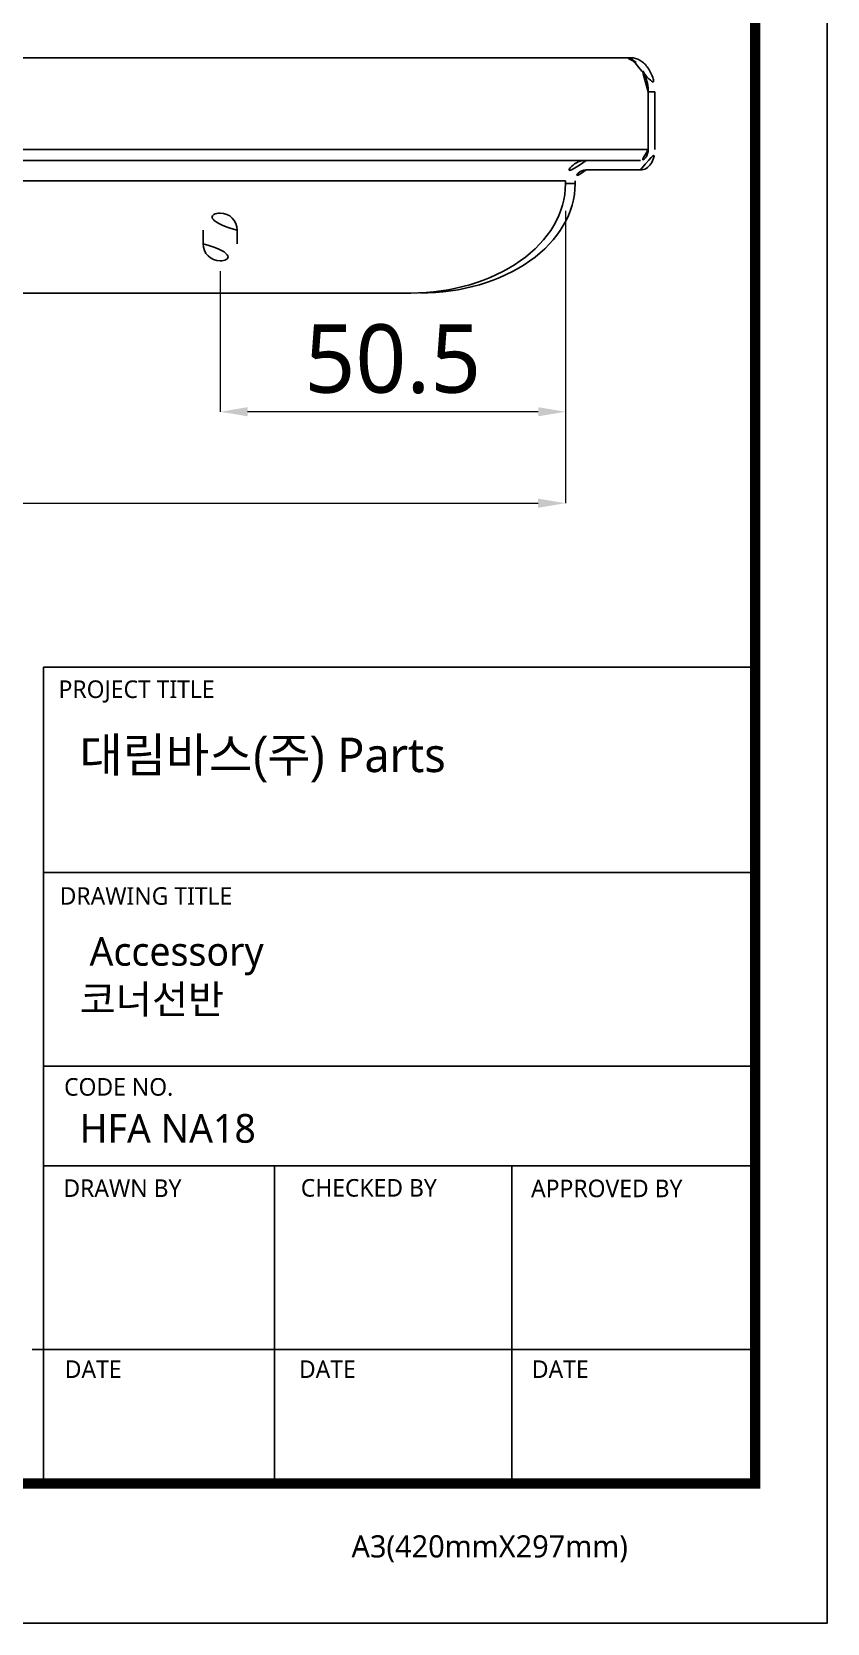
# Model space of a CAD drawing. Extents: x 16296681342 to 16296681993, y -37409617900 to -37409617423.
# Drawn here: x 16296681877.2 to 16296681993.4, y -37409617900.2 to -37409617667.4 of the extents above; entities that cross this region are included whole.
import ezdxf

# ---------------------------------------------------------------- set-up
doc = ezdxf.new("R2010")
doc.units = 0
doc.header["$LTSCALE"] = 10
doc.header["$MEASUREMENT"] = 0
doc.header["$PDMODE"] = 3
doc.header["$PDSIZE"] = -10
doc.layers.get('0').update_dxf_attribs({"linetype": 'CONTINUOUS'})
doc.layers.get('DEFPOINTS').update_dxf_attribs({"linetype": 'CONTINUOUS'})
doc.layers.add('BODY', color=7, linetype='CONTINUOUS')
doc.layers.add('BSA-002\\M+5C8FD\\M+5BDC7\\M+5B0E5_DXF_CONTINUOUS_LINE', color=7, linetype='CONTINUOUS')
doc.styles.add('Daelim Dimension', font='NanumGothic.ttf')
doc.dimstyles.new('DEFAULT', dxfattribs={"dimscale": 2, "dimtxt": 2, "dimasz": 2, "dimexe": 0, "dimexo": 2, "dimgap": 1, "dimtad": 1, "dimdec": 1, "dimzin": 9, "dimdsep": 46, "dimtxsty": 'Daelim Dimension', "dimcen": 0.5, "dimclrd": 252, "dimclre": 252, "dimclrt": 3, "dimadec": 1, "dimazin": 0, "dimtfac": 1, "dimtdec": 1, "dimtix": 1, "dimtmove": 0, "dimatfit": 3, "dimfxl": 0, "dimtolj": 1, "dimtzin": 1, "dimlwd": 9, "dimlwe": 9, "dimarcsym": 0})

# ---------------------------------------------------------------- blocks, each defined once
blk = doc.blocks.new('*D84')
at = {"layer": 'BODY', "color": 5, "lineweight": 9, "ltscale": 0.7}
for p, q in [((16296681748.00341, -37409617693.634506), (16296681748.00341, -37409617736.369919)), ((16296681955.185699, -37409617693.634506), (16296681955.185699, -37409617736.369919)), ((16296681752.00341, -37409617736.369919), (16296681951.185699, -37409617736.369919))]:
    blk.add_line(p, q, dxfattribs=at)
at = {"layer": 'BODY', "color": 5, "ltscale": 0.7}
for points in [[(16296681752.00341, -37409617735.703247), (16296681752.00341, -37409617737.036583), (16296681748.00341, -37409617736.369919)], [(16296681951.185699, -37409617735.703247), (16296681951.185699, -37409617737.036583), (16296681955.185699, -37409617736.369919)]]:
    blk.add_solid(points, dxfattribs=at)
at = {"layer": 'DEFPOINTS', "color": 0, "ltscale": 0.7}
for p in [(16296681748.00341, -37409617689.634506), (16296681955.185699, -37409617689.634506), (16296681955.185699, -37409617736.369919)]:
    blk.add_point(p, dxfattribs=at)
at = {"layer": 'BODY', "color": 7, "lineweight": 5, "ltscale": 0.7, "insert": (16296681851.594561, -37409617728.668907), "char_height": 10, "attachment_point": 5, "style": 'Daelim Dimension'}
blk.add_mtext('\\A1;207.2', dxfattribs=at)
blk = doc.blocks.new('*D85')
at = {"layer": 'BODY', "color": 5, "lineweight": 9, "ltscale": 0.7}
for p, q in [((16296681955.19, -37409617693.63), (16296681955.19, -37409617723)), ((16296681904.69, -37409617702.43), (16296681904.69, -37409617723)), ((16296681951.19, -37409617723), (16296681908.69, -37409617723))]:
    blk.add_line(p, q, dxfattribs=at)
at = {"layer": 'BODY', "color": 5, "ltscale": 0.7}
for points in [[(16296681908.69, -37409617722.33), (16296681908.69, -37409617723.66), (16296681904.69, -37409617723)], [(16296681951.19, -37409617722.33), (16296681951.19, -37409617723.66), (16296681955.19, -37409617723)]]:
    blk.add_solid(points, dxfattribs=at)
at = {"layer": 'DEFPOINTS', "color": 0, "ltscale": 0.7}
for p in [(16296681955.19, -37409617689.63), (16296681904.69, -37409617698.43), (16296681904.69, -37409617723)]:
    blk.add_point(p, dxfattribs=at)
at = {"layer": 'BODY', "color": 7, "lineweight": 5, "ltscale": 0.7, "insert": (16296681929.94, -37409617715.31), "char_height": 10, "attachment_point": 5, "style": 'Daelim Dimension'}
blk.add_mtext('\\A1;50.5', dxfattribs=at)

msp = doc.modelspace()

# ---------------------------------------------------------------- linework, layer by layer
at = {"color": 5, "ltscale": 40}
for p, q in [((16296681982.90773, -37409617760.324738), (16296681878.864639, -37409617760.324738)), ((16296681982.90773, -37409617790.397743), (16296681878.864639, -37409617790.397743)), ((16296681982.90773, -37409617790.397743), (16296681878.864639, -37409617790.397743)), ((16296681982.90773, -37409617818.687431), (16296681878.864639, -37409617818.687431)), ((16296681982.90773, -37409617818.687431), (16296681878.864639, -37409617818.687431)), ((16296681982.90773, -37409617833.278084), (16296681878.864639, -37409617833.278084)), ((16296681982.90773, -37409617833.278084), (16296681878.864639, -37409617833.278084)), ((16296681912.658739, -37409617833.278084), (16296681912.658739, -37409617879.725067)), ((16296681947.34128, -37409617833.278084), (16296681947.34128, -37409617879.725067)), ((16296681982.90773, -37409617860.108727), (16296681877.220091, -37409617860.108727)), ((16296681982.90773, -37409617860.108727), (16296681879.67524, -37409617860.108727)), ((16296681982.90773, -37409617879.725067), (16296681893.742519, -37409617879.725067))]:
    msp.add_line(p, q, dxfattribs=at)
at = {"color": 5, "ltscale": 0.5}
msp.add_line((16296681878.864639, -37409617760.324738), (16296681878.864639, -37409617880.354408), dxfattribs=at)
at = {"ltscale": 0.5}
msp.add_lwpolyline([(16296681342.439421, -37409617900.150017), (16296681993.439421, -37409617900.150017), (16296681993.439421, -37409617423.150017), (16296681342.439421, -37409617423.150017)], close=True, dxfattribs=at)
at = {"color": 5, "linetype": 'ByBlock', "lineweight": 200, "const_width": 1.5}
msp.add_lwpolyline([(16296681352.907619, -37409617879.725304), (16296681982.907619, -37409617879.725304), (16296681982.907619, -37409617434.225304), (16296681352.907619, -37409617434.225304)], close=True, dxfattribs=at)
at = {"layer": 'BSA-002\\M+5C8FD\\M+5BDC7\\M+5B0E5_DXF_CONTINUOUS_LINE', "color": 7, "linetype": 'Continuous'}
for p, q in [((16296681726.86092, -37409617671.234512), (16296681964.73164, -37409617671.234512)), ((16296681967.277229, -37409617684.634506), (16296681967.277229, -37409617676.234512)), ((16296681968.267179, -37409617684.634506), (16296681968.267179, -37409617676.234512)), ((16296681714.23386, -37409617686.234512), (16296681966.145861, -37409617686.234512)), ((16296681958.185699, -37409617687.634506), (16296681966.145861, -37409617687.634506)), ((16296681955.185699, -37409617689.634506), (16296681955.185699, -37409617689.234512)), ((16296681956.585699, -37409617689.234512), (16296681956.585699, -37409617689.634506)), ((16296681902.185699, -37409617696.434509), (16296681902.185699, -37409617698.434509)), ((16296681907.185699, -37409617698.434509), (16296681907.185699, -37409617696.434509)), ((16296681932.558281, -37409617705.634506), (16296681770.630831, -37409617705.634506))]:
    msp.add_line(p, q, dxfattribs=at)
at = {"layer": 'BSA-002\\M+5C8FD\\M+5BDC7\\M+5B0E5_DXF_CONTINUOUS_LINE', "color": 9, "linetype": 'Continuous'}
for p, q in [((16296681967.277229, -37409617676.234512), (16296681968.267179, -37409617676.234512)), ((16296681723.32539, -37409617684.634506), (16296681967.277229, -37409617684.634506)), ((16296681748.00341, -37409617689.234512), (16296681955.185699, -37409617689.234512)), ((16296681956.585699, -37409617689.634506), (16296681955.185699, -37409617689.634506))]:
    msp.add_line(p, q, dxfattribs=at)
at = {"layer": 'BSA-002\\M+5C8FD\\M+5BDC7\\M+5B0E5_DXF_CONTINUOUS_LINE', "color": 7, "linetype": 'Continuous'}
for centre, start, end in [((16296681904.685699, -37409617696.434509), 0, 180), ((16296681904.685699, -37409617698.434509), 180, 0)]:
    msp.add_arc(centre, 2.5, start, end, dxfattribs=at)
for centre, major_axis, ratio, start_param, end_param in [((16296681958.185699, -37409617689.234512), (3, 0), 1, 1.5707963268, 3.1415926536), ((16296681958.185699, -37409617689.234512), (0, 1.6), 1, 0, 1.5707963268), ((16296681932.558281, -37409617689.634506), (-22.627417, 0), 0.7071067812, 1.5707963268, 3.1415926536), ((16296681933.958281, -37409617689.634506), (22.627417, 0), 0.7071067812, -1.5707963268, 0)]:
    msp.add_ellipse(centre, major_axis=major_axis, ratio=ratio, start_param=start_param, end_param=end_param, dxfattribs=at)
for points, knots in [([(16296681965.50946, -37409617671.904388), (16296681965.25432, -37409617671.696022), (16296681964.696409, -37409617671.358223), (16296681964.05196, -37409617671.234512), (16296681963.74169, -37409617671.234512)], [0, 0, 0, 0, 0.5149672358, 1, 1, 1, 1]), ([(16296681964.73164, -37409617671.234512), (16296681965.20018, -37409617671.234512), (16296681966.20649, -37409617671.538803), (16296681967.358829, -37409617672.70388), (16296681968.09877, -37409617674.340462), (16296681968.267179, -37409617675.590393), (16296681968.267179, -37409617676.234512)], [0, 0, 0, 0, 0.2094829334, 0.4446557434, 0.7120095299, 1, 1, 1, 1]), ([(16296681967.277229, -37409617676.234512), (16296681967.277229, -37409617675.386353), (16296681967.00099, -37409617673.777489), (16296681966.08815, -37409617672.376984), (16296681965.50946, -37409617671.904388)], [0, 0, 0, 0, 0.5316594204, 1, 1, 1, 1]), ([(16296681966.145861, -37409617687.634506), (16296681966.426991, -37409617687.634506), (16296681967.03084, -37409617687.452003), (16296681967.721991, -37409617686.752747), (16296681968.16622, -37409617685.770988), (16296681968.267179, -37409617685.021004), (16296681968.267179, -37409617684.634506)], [0, 0, 0, 0, 0.2094929298, 0.4446655277, 0.7119947494, 1, 1, 1, 1]), ([(16296681967.277229, -37409617684.634506), (16296681967.277229, -37409617684.840622), (16296681967.223339, -37409617685.240593), (16296681966.986561, -37409617685.764313), (16296681966.6178, -37409617686.137154), (16296681966.29578, -37409617686.234512), (16296681966.145861, -37409617686.234512)], [0, 0, 0, 0, 0.2879697432, 0.5553440702, 0.7905331502, 1, 1, 1, 1])]:
    msp.add_open_spline(points, degree=3, knots=knots, dxfattribs=at)

# ---------------------------------------------------------------- texts
at = {"color": 5, "ltscale": 40, "style": 'Daelim Dimension'}
for s, height, p in [('PROJECT TITLE', 2.56901127, (16296681881.0672, -37409617764.853218)), ('DRAWING TITLE', 2.56901127, (16296681881.231899, -37409617795.089104)), ('CODE NO.', 2.5690113, (16296681881.876141, -37409617823.011093)), ('DRAWN BY', 2.5690113, (16296681881.7754, -37409617837.819481)), ('CHECKED BY', 2.5690113, (16296681916.485571, -37409617837.773918)), ('APPROVED BY', 2.56901127, (16296681950.14896, -37409617837.856903)), ('DATE', 2.5690113, (16296681881.976061, -37409617864.297478)), ('DATE', 2.5690113, (16296681916.212391, -37409617864.297478)), ('DATE', 2.5690113, (16296681950.267099, -37409617864.297478)), ('A3(420mmX297mm)', 3.24237133, (16296681923.892679, -37409617890.541023))]:
    msp.add_text(s, height=height, dxfattribs=at).set_placement(p)
at = {"attachment_point": 1, "style": 'Daelim Dimension'}
for s, insert, char_height, width in [('{\\fGulim|b0|i0|c129|p50;대림바스(주)} Parts', (16296681884.12291, -37409617770.655037), 5.03600079, 80.93992813), (' Accessory\\P코너선반', (16296681884.167339, -37409617799.801491), 4.2041236, 70.7511006), ('HFA NA18', (16296681884.167339, -37409617825.692886), 4.2041236, 70.7511006)]:
    msp.add_mtext(s, dxfattribs=dict(at, insert=insert, char_height=char_height, width=width))

# ---------------------------------------------------------------- dimensions: what is measured, and where the dimension line sits
at = {"layer": 'BODY', "lineweight": 5, "ltscale": 0.7}
for base, p1, p2, picture, middle in [((16296681955.185699, -37409617736.369919), (16296681748.00341, -37409617689.634506), (16296681955.185699, -37409617689.634506), '*D84', (16296681851.594561, -37409617728.668907)), ((16296681904.685699, -37409617722.996399), (16296681955.185699, -37409617689.634506), (16296681904.685699, -37409617698.434509), '*D85', (16296681929.935699, -37409617715.3097))]:
    dim = msp.add_linear_dim(base=base, p1=p1, p2=p2, dimstyle='DEFAULT', override={"dimtxt": 5, "dimclrd": 5, "dimclre": 5, "dimclrt": 7}, dxfattribs=at)
    dim.commit()
    dim.dimension.update_dxf_attribs({"geometry": picture, "text_midpoint": middle})

doc.saveas('drawing.dxf')
